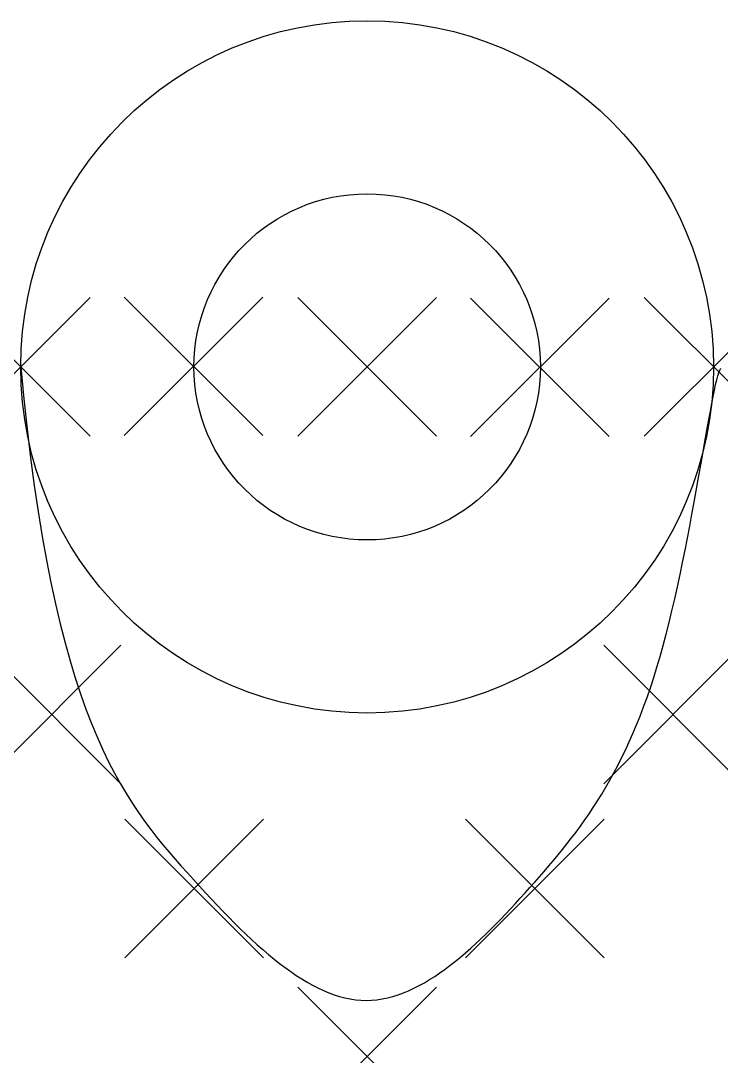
# Model space of a CAD drawing. Header units: millimetres. Extents: x 7.5 to 17.6, y 2.5 to 17.5.
import ezdxf

# ---------------------------------------------------------------- set-up
doc = ezdxf.new("R2010")
doc.units = ezdxf.units.MM
doc.header["$MEASUREMENT"] = 0
doc.header["$PDMODE"] = 3
doc.layers.get('0').update_dxf_attribs({"true_color": 0xc2ced6})

msp = doc.modelspace()

# ---------------------------------------------------------------- linework, layer by layer
for radius in [5, 2.5]:
    msp.add_circle((12.523, 12.505), radius)
msp.add_open_spline([(7.523, 12.505), (7.97, 7.484), (10.025, 4.97), (12.523, 2.547), (14.944, 4.97), (16.937, 7.484), (17.523, 12.505), (17.635, 12.481)], degree=3)
for p in [(7.523, 12.505), (10.016, 12.512), (12.523, 12.505), (15.016, 12.499), (17.523, 12.505), (7.97, 7.484), (16.937, 7.484), (10.025, 4.97), (14.944, 4.97), (12.523, 2.547)]:
    msp.add_point(p)

doc.saveas('drawing.dxf')
